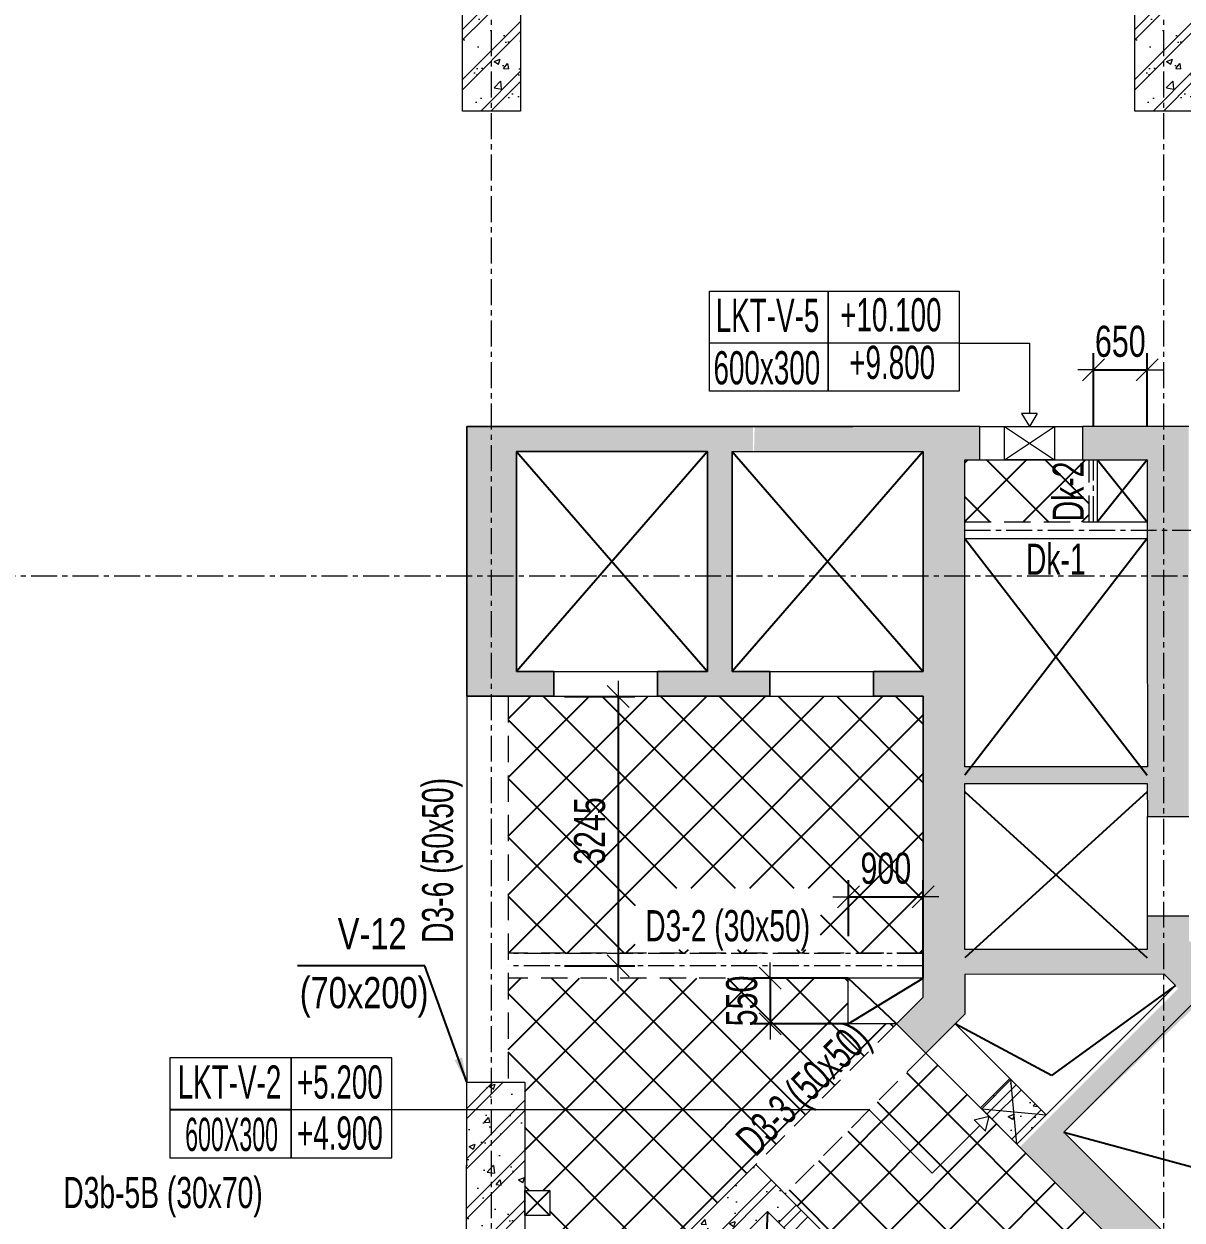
# Model space of a CAD drawing. Header units: millimetres. Extents: x 217991 to 313900, y 2625501 to 2818210.
# Drawn here: x 251265 to 265218, y 2765599 to 2780010 of the extents above; entities that cross this region are included whole.
import ezdxf
from ezdxf.enums import TextEntityAlignment as Align

# ---------------------------------------------------------------- set-up
doc = ezdxf.new("R2010")
doc.units = ezdxf.units.MM
doc.header["$LTSCALE"] = 50
doc.header["$MEASUREMENT"] = 0
doc.linetypes.add('CENTER', pattern=[2, 1.25, -0.25, 0.25, -0.25])
doc.linetypes.add('HIDDEN', pattern=[9.525, 6.35, -3.175])
doc.layers.get('Defpoints').update_dxf_attribs({"lineweight": 9})
for name, color, linetype, lineweight in [('CDC- COT', 4, 'Continuous', 0), ('CDC- DAM', 3, 'Continuous', 5), ('CDC- TRUC', 5, 'CENTER', 15), ('CDC-LKT', 6, 'CENTER', 15), ('Dim', 8, 'Continuous', 15), ('Dim-off', 8, 'Continuous', 15), ('LKT-M&E', 6, 'Continuous', 18)]:
    doc.layers.add(name, color=color, linetype=linetype, lineweight=lineweight)
for name, color, linetype in [('CDC-SAN', 3, 'Continuous'), ('CHI', 1, 'Continuous'), ('KCS_BORDER', 3, 'Continuous'), ('KCS_CHI', 1, 'Continuous'), ('KCS_TEXT_TEN DAM', 2, 'Continuous'), ('KCS_TEXT_TEN_COT', 3, 'Continuous')]:
    doc.layers.add(name, color=color, linetype=linetype)
doc.styles.add('ARIAL_3', font='arial_1.ttf', dxfattribs={"width": 0.85})
doc.styles.add('KCS_SMTEXT', font='arial_1.ttf', dxfattribs={"width": 0.7})
doc.styles.add('VN simplex', font='arial_1.ttf', dxfattribs={"width": 0.7})
doc.dimstyles.new('DIM A1 1-150 (Time City)', dxfattribs={"dimtxt": 375, "dimasz": 1.25, "dimexe": 200, "dimexo": 0, "dimgap": 150, "dimtad": 1, "dimdec": 1, "dimzin": 13, "dimdsep": 46, "dimtxsty": 'VN simplex', "dimblk1": 'D', "dimblk2": 'D', "dimsah": 1, "dimcen": 0, "dimdle": 50, "dimclrd": 1, "dimclre": 1, "dimclrt": 2, "dimadec": 0, "dimazin": 0, "dimtfac": 1, "dimtdec": 1, "dimtix": 1, "dimtmove": 2, "dimatfit": 3, "dimldrblk": 'D', "dimfxl": 1, "dimtolj": 1, "dimtzin": 13, "dimarcsym": 0})
doc.dimstyles.new('KCS_DIM100', dxfattribs={"dimscale": 100, "dimtxt": 2.5, "dimasz": 3, "dimexe": 1.2, "dimexo": 0, "dimgap": 1, "dimtad": 1, "dimdec": 0, "dimzin": 0, "dimdsep": 46, "dimtxsty": 'KCS_SMTEXT', "dimblk": 'ARCHTICK', "dimcen": 0, "dimdle": 1, "dimclrd": 1, "dimclre": 1, "dimclrt": 2, "dimadec": 0, "dimazin": 0, "dimtfac": 1, "dimtdec": 0, "dimtix": 1, "dimtmove": 2, "dimatfit": 3, "dimfxl": 1, "dimtolj": 1, "dimtzin": 0, "dimarcsym": 0})
pattern_1 = [(45, (282184.67, -1787190.15), (-353.55339, 353.55339), []), (135, (282184.67, -1787190.15), (-353.55339, -353.55339), [])]
pattern_2 = [(95, (96934.8, -425238.23), (551.552, 462.8071), [75, -825]), (40, (96934.8, -425238.2), (-629.9922, 433.7681), [60, -660]), (145.4514, (96980.8, -425199.7), (-78.4395, 896.5753), [63.7402, -701.1421]), (91.1842, (96793.4, -425096.8), (871.693, 637.6138), [112.5, -1237.5]), (141.6356, (96866, -425043.7), (-27.899, 1349.7117), [95.6103, -1051.713]), (36.1842, (96793.4, -425096.8), (-27.9, 1349.7117), [90, -990]), (66, (96899.47, -425061.46), (706.7716, 137.3825), [75, -825]), (11, (96899.5, -425061.46), (-340.7086, 684.8084), [60, -660]), (116.4514, (96958.4, -425050), (366.0636, 822.1906), [63.7402, -701.1421]), (82.5, (96934.82, -425238.23), (-226.79319, 243.98982), [0, -652, 0, -670, 0, -662.5]), (52.5, (96934.82, -425238.23), (-92.87294, 464.90945), [0, -382, 0, -637, 0, -252.5]), (12.5, (96777.14, -425395.92), (393.41817, 361.52076), [0, -250, 0, -780, 0, -1035]), (2.5, (96706.43, -425466.63), (341.59, 483.1598), [0, -325, 0, -518, 0, -735]), (90, (96934.82, -425238.23), (-425, -2e-10), []), (90, (96848.2, -425151.6), (-425, -2e-10), [])]

# ---------------------------------------------------------------- blocks, each defined once
blk = doc.blocks.new('_ArchTick')
at = {"const_width": 0.15}
blk.add_lwpolyline([(-0.5, -0.5), (0.5, 0.5)], dxfattribs=at)
blk = doc.blocks.new('D')
at = {"layer": 'Dim'}
blk.add_line((150, 0), (-150, 0), dxfattribs=at)
at = {"layer": 'Dim', "color": 3}
blk.add_line((106, 106), (-106, -106), dxfattribs=at)
blk = doc.blocks.new('*D209')
at = {"layer": 'Defpoints', "color": 0, "ltscale": 0.5, "transparency": 16777216}
for p in [(343633, -252216), (342983, -252899), (343633, -252899)]:
    blk.add_point(p, dxfattribs=at)
at = {"layer": 'Dim-off', "color": 1, "lineweight": -2, "ltscale": 0.5, "transparency": 16777216}
for p, q in [((342983, -252899), (342983, -252016)), ((343633, -252899), (343633, -252016)), ((342982, -252216), (342981, -252216)), ((342983, -252216), (343633, -252216)), ((343635, -252216), (343636, -252216))]:
    blk.add_line(p, q, dxfattribs=at)
at = {"layer": 'Dim-off', "color": 1, "lineweight": -2, "ltscale": 0.5, "transparency": 16777216, "xscale": 1.25, "yscale": 1.25, "zscale": 1.25}
blk.add_blockref('D', (342983, -252216), dxfattribs=at)
at = {"layer": 'Dim-off', "color": 1, "lineweight": -2, "ltscale": 0.5, "transparency": 16777216, "xscale": 1.25, "yscale": 1.25, "zscale": 1.25, "rotation": 180}
blk.add_blockref('D', (343633, -252216), dxfattribs=at)
at = {"layer": 'Dim-off', "color": 2, "ltscale": 0.5, "transparency": 16777216, "insert": (343308, -251875), "char_height": 375, "attachment_point": 5, "style": 'VN simplex'}
blk.add_mtext('\\A1;650', dxfattribs=at)
blk = doc.blocks.new('*D210')
at = {"layer": 'Defpoints', "color": 0, "ltscale": 0.5, "transparency": 16777216}
for p in [(340933, -258565), (340033, -259040), (340933, -259545)]:
    blk.add_point(p, dxfattribs=at)
at = {"layer": 'Dim-off', "color": 1, "lineweight": -2, "ltscale": 0.5, "transparency": 16777216}
for p, q in [((340033, -259040), (340033, -258365)), ((340933, -259545), (340933, -258365)), ((340035, -258565), (340932, -258565))]:
    blk.add_line(p, q, dxfattribs=at)
at = {"layer": 'Dim-off', "color": 1, "lineweight": -2, "ltscale": 0.5, "transparency": 16777216, "xscale": 1.25, "yscale": 1.25, "zscale": 1.25, "rotation": 180}
blk.add_blockref('D', (340033, -258565), dxfattribs=at)
at = {"layer": 'Dim-off', "color": 1, "lineweight": -2, "ltscale": 0.5, "transparency": 16777216, "xscale": 1.25, "yscale": 1.25, "zscale": 1.25}
blk.add_blockref('D', (340933, -258565), dxfattribs=at)
at = {"layer": 'Dim-off', "color": 2, "ltscale": 0.5, "transparency": 16777216, "insert": (340483, -258223), "char_height": 375, "attachment_point": 5, "style": 'VN simplex'}
blk.add_mtext('\\A1;900', dxfattribs=at)
blk = doc.blocks.new('*D211')
at = {"layer": 'Defpoints', "color": 0, "ltscale": 0.5, "transparency": 16777216}
for p in [(340030, -259545), (339089, -260095), (340030, -260095)]:
    blk.add_point(p, dxfattribs=at)
at = {"layer": 'Dim-off', "color": 1, "lineweight": -2, "ltscale": 0.5, "transparency": 16777216}
for p, q in [((340030, -259545), (338889, -259545)), ((339089, -259544), (339089, -259543)), ((339089, -259545), (339089, -260095)), ((340030, -260095), (338889, -260095)), ((339089, -260096), (339089, -260098))]:
    blk.add_line(p, q, dxfattribs=at)
at = {"layer": 'Dim-off', "color": 1, "lineweight": -2, "ltscale": 0.5, "transparency": 16777216, "xscale": 1.25, "yscale": 1.25, "zscale": 1.25}
for p, rotation in [((339089, -259545), 270), ((339089, -260095), 90)]:
    blk.add_blockref('D', p, dxfattribs=dict(at, rotation=rotation))
at = {"layer": 'Dim-off', "color": 2, "ltscale": 0.5, "transparency": 16777216, "insert": (338748, -259820), "char_height": 375, "attachment_point": 5, "rotation": 90, "style": 'VN simplex'}
blk.add_mtext('\\A1;550', dxfattribs=at)
blk = doc.blocks.new('*D78')
at = {"layer": 'Defpoints', "color": 0, "ltscale": 0.5, "transparency": 16777216}
for p in [(257777, 2771909), (257777, 2768664), (258424, 2768664)]:
    blk.add_point(p, dxfattribs=at)
at = {"layer": 'Dim-off', "color": 1, "lineweight": -2, "ltscale": 0.5, "transparency": 16777216}
for p, q in [((257777, 2771909), (258624, 2771909)), ((258424, 2771908), (258424, 2768665)), ((257777, 2768664), (258624, 2768664))]:
    blk.add_line(p, q, dxfattribs=at)
at = {"layer": 'Dim-off', "color": 1, "lineweight": -2, "ltscale": 0.5, "transparency": 16777216, "xscale": 1.25, "yscale": 1.25, "zscale": 1.25}
for p, rotation in [((258424, 2771909), 90), ((258424, 2768664), 270)]:
    blk.add_blockref('D', p, dxfattribs=dict(at, rotation=rotation))
at = {"layer": 'Dim-off', "color": 2, "ltscale": 0.5, "transparency": 16777216, "insert": (258082, 2770286), "char_height": 375, "attachment_point": 5, "rotation": 90, "style": 'VN simplex'}
blk.add_mtext('\\A1;3245', dxfattribs=at)
blk = doc.blocks.new('cot vach loi tang 2 new (8.2018)')
at = {"layer": 'CDC- COT'}
h = blk.add_hatch(dxfattribs=at)
h.set_pattern_fill('BT-01', color=8, scale=100, angle=45, pattern_type=2)
h.set_pattern_definition([(95, (78331.6, -522177.56), (551.552, 462.8071), [75, -825]), (40, (78331.6, -522177.56), (-629.9922, 433.7681), [60, -660]), (145.4514, (78377.6, -522139), (-78.4395, 896.5753), [63.7402, -701.1421]), (91.1842, (78190.2, -522036.1), (871.693, 637.6138), [112.5, -1237.5]), (141.6356, (78262.8, -521983), (-27.899, 1349.7117), [95.6103, -1051.713]), (36.1842, (78190.2, -522036.1), (-27.9, 1349.7117), [90, -990]), (66, (78296.26, -522000.8), (706.7716, 137.3825), [75, -825]), (11, (78296.3, -522000.8), (-340.7086, 684.8084), [60, -660]), (116.4514, (78355.16, -521989.3), (366.0636, 822.1906), [63.7402, -701.1421]), (82.5, (78331.62, -522177.56), (-226.79319, 243.98982), [0, -652, 0, -670, 0, -662.5]), (52.5, (78331.62, -522177.56), (-92.87294, 464.90945), [0, -382, 0, -637, 0, -252.5]), (12.5, (78173.93, -522335.24), (393.41817, 361.52076), [0, -250, 0, -780, 0, -1035]), (2.5, (78103.22, -522405.95), (341.59, 483.1598), [0, -325, 0, -518, 0, -735]), (90, (78331.6, -522177.56), (-425, -2e-10), []), (90, (78245, -522090.94), (-425, -2e-10), [])])
h.paths.add_polyline_path([(-20738, -130182), (-20243, -129687), (-18476, -131455), (-18971, -131950)])
h = blk.add_hatch(dxfattribs=at)
h.set_pattern_fill('BT-01', color=8, scale=100, angle=45, pattern_type=2)
h.set_pattern_definition(pattern_2)
h.paths.add_polyline_path([(-8326, -138855), (-8326, -138555), (-9226, -138555), (-9226, -138855)], flags=17)
h.paths.add_polyline_path([(-2955, -136016), (-3308, -135662), (-4015, -136370), (-3662, -136723)])
h.paths.add_polyline_path([(-18935, -141885), (-19147, -141673), (-19466, -141991), (-21339, -140117), (-19713, -138491), (-17839, -140365), (-18264, -140789), (-18051, -141001), (-17097, -140046), (-17309, -139834), (-17627, -140153), (-19501, -138279), (-19324, -138102), (-19536, -137890), (-21976, -140329), (-19678, -142627)])
h.paths.add_polyline_path([(-4476, -141355), (439, -136440), (-1823, -134178), (-2460, -134814), (-2106, -135167), (-1823, -134885), (-268, -136440), (-3238, -139410), (-4793, -137854), (-4510, -137572), (-4864, -137218), (-5359, -137713), (-3450, -139622), (-5083, -141255), (-5446, -141255), (-5446, -141755), (-4426, -141755)])
h.paths.add_polyline_path([(-16729, -135083), (-16446, -135365), (-15895, -134814), (-13278, -137430), (-14834, -138986), (-17450, -136370), (-17323, -136242), (-17606, -135959), (-19523, -137876), (-19316, -138094), (-17875, -136652), (-16001, -138526), (-16425, -138950), (-16213, -139163), (-15789, -138738), (-13226, -141301), (-13226, -141755), (-12726, -141755), (-12726, -141094), (-13066, -140754), (-11368, -139055), (-11126, -139055), (-11126, -141755), (-6376, -141755), (-6376, -139055), (-5994, -139055), (-5663, -138724), (-6016, -138371), (-6201, -138555), (-7126, -138555), (-7126, -138855), (-6676, -138855), (-6676, -141255), (-10876, -141255), (-10826, -138855), (-10426, -138855), (-10426, -138555), (-11446, -138555), (-11652, -138349), (-12006, -138703), (-11723, -138986), (-13278, -140541), (-14693, -139127), (-13137, -137572), (-12854, -137854), (-12501, -137501), (-15824, -134178)])
h = blk.add_hatch(dxfattribs=at)
h.set_pattern_fill('BT-01', color=8, scale=100, angle=45, pattern_type=2)
h.set_pattern_definition([(95, (72604.05, -527905.1), (551.552, 462.8071), [75, -825]), (40, (72604.05, -527905.1), (-629.9922, 433.7681), [60, -660]), (145.4514, (72650, -527866.55), (-78.4395, 896.5753), [63.7402, -701.1421]), (91.1842, (72462.6, -527763.7), (871.693, 637.6138), [112.5, -1237.5]), (141.6356, (72535.3, -527710.6), (-27.899, 1349.7117), [95.6103, -1051.713]), (36.1842, (72462.6, -527763.7), (-27.9, 1349.7117), [90, -990]), (66, (72568.7, -527728.34), (706.7716, 137.3825), [75, -825]), (11, (72568.7, -527728.34), (-340.7086, 684.8084), [60, -660]), (116.4514, (72627.6, -527716.9), (366.0636, 822.1906), [63.7402, -701.1421]), (82.5, (72604.05, -527905.12), (-226.79319, 243.98982), [0, -652, 0, -670, 0, -662.5]), (52.5, (72604.05, -527905.12), (-92.87294, 464.90945), [0, -382, 0, -637, 0, -252.5]), (12.5, (72446.37, -528062.8), (393.41817, 361.52076), [0, -250, 0, -780, 0, -1035]), (2.5, (72375.66, -528133.5), (341.59, 483.1598), [0, -325, 0, -518, 0, -735]), (90, (72604.05, -527905.12), (-425, -2e-10), []), (90, (72517.43, -527818.5), (-425, -2e-10), [])])
h.paths.add_polyline_path([(-26466, -135910), (-25971, -135415), (-24203, -137183), (-24698, -137678)])
h = blk.add_hatch(dxfattribs=at)
h.set_pattern_fill('BT-01', color=8, scale=100, angle=45, pattern_type=2)
h.set_pattern_definition(pattern_2)
h.paths.add_polyline_path([(-11796, -141255), (-11796, -141755), (-11176, -141755), (-11176, -141255)])
h = blk.add_hatch(dxfattribs=at)
h.set_pattern_fill('BT-01', color=8, scale=100, angle=45, pattern_type=2)
h.set_pattern_definition([(95, (96934.8, -425238.23), (551.552, 462.8071), [75, -825]), (40, (96934.8, -425238.2), (-629.9922, 433.7681), [60, -660]), (145.4514, (96980.8, -425199.7), (-78.4395, 896.5753), [63.7402, -701.1421]), (91.1842, (96793.4, -425096.8), (871.693, 637.6138), [112.5, -1237.5]), (141.6356, (96866, -425043.7), (-27.899, 1349.7117), [95.6103, -1051.713]), (36.1842, (96793.4, -425096.8), (-27.9, 1349.7117), [90, -990]), (66, (96899.47, -425061.46), (706.7716, 137.3825), [75, -825]), (11, (96899.5, -425061.46), (-340.7086, 684.8084), [60, -660]), (116.4514, (96958.4, -425050), (366.0636, 822.1906), [63.7402, -701.1421]), (82.5, (96934.82, -425238.23), (-226.79319, 243.98982), [0, -652, 0, -670, 0, -662.5]), (52.5, (96934.82, -425238.23), (-92.87294, 464.90945), [0, -382, 0, -637, 0, -252.5]), (12.5, (96777.14, -425395.92), (393.41817, 361.52076), [0, -250, 0, -780, 0, -1035]), (2.5, (96706.43, -425466.63), (341.59, 483.1598), [0, -325, 0, -518, 0, -735]), (90, (96934.82, -425238.23), (-425, -2e-10), []), (90, (96848.2, -425151.6), (-425, -2e-10), [])])
h.paths.add_polyline_path([(-12336, -144455), (-12336, -144155), (-13226, -144155), (-13226, -147355), (-12726, -147355), (-12726, -144455)])
h.paths.add_polyline_path([(-4926, -147347), (-4426, -147355), (-4426, -144155), (-5736, -144155), (-5736, -144455), (-4926, -144455)])
h = blk.add_hatch(dxfattribs=at)
h.set_pattern_fill('BT-01', color=8, scale=100, angle=45, pattern_type=2)
h.set_pattern_definition([(95, (82680.3, -537910.7), (551.552, 462.8071), [75, -825]), (40, (82680.3, -537910.7), (-629.9922, 433.7681), [60, -660]), (145.4514, (82726.3, -537872.1), (-78.4395, 896.5753), [63.7402, -701.1421]), (91.1842, (82538.9, -537769.3), (871.693, 637.6138), [112.5, -1237.5]), (141.6356, (82611.5, -537716.1), (-27.899, 1349.7117), [95.6103, -1051.713]), (36.1842, (82538.9, -537769.3), (-27.9, 1349.7117), [90, -990]), (66, (82645, -537733.9), (706.7716, 137.3825), [75, -825]), (11, (82645, -537733.9), (-340.7086, 684.8084), [60, -660]), (116.4514, (82703.9, -537722.46), (366.0636, 822.1906), [63.7402, -701.1421]), (82.5, (82680.33, -537910.68), (-226.79319, 243.98982), [0, -652, 0, -670, 0, -662.5]), (52.5, (82680.33, -537910.7), (-92.87294, 464.90945), [0, -382, 0, -637, 0, -252.5]), (12.5, (82522.64, -538068.37), (393.41817, 361.52076), [0, -250, 0, -780, 0, -1035]), (2.5, (82451.93, -538139.1), (341.59, 483.1598), [0, -325, 0, -518, 0, -735]), (90, (82680.33, -537910.7), (-425, -2e-10), []), (90, (82593.7, -537824.06), (-425, -2e-10), [])])
h.paths.add_polyline_path([(-16390, -145915), (-15895, -145421), (-14481, -146835), (-14976, -147330)])
for p, q in [((-19501, -138279), (-17875, -136652)), ((-16001, -138526), (-17875, -136652)), ((-17875, -136652), (-16001, -138526)), ((-19501, -138279), (-17627, -140153)), ((-17627, -140153), (-19501, -138279)), ((-19713, -138491), (-21339, -140117)), ((-21339, -140117), (-19713, -138491)), ((-17839, -140365), (-19713, -138491)), ((-19713, -138491), (-17839, -140365)), ((-16425, -138950), (-16001, -138526)), ((-16001, -138526), (-16425, -138950)), ((-15789, -138738), (-16213, -139163)), ((-16213, -139163), (-15789, -138738)), ((-13226, -141301), (-15789, -138738)), ((-15789, -138738), (-13436, -141091)), ((-16213, -139163), (-16425, -138950)), ((-16425, -138950), (-16213, -139163)), ((-17627, -140153), (-17309, -139834)), ((-17309, -139834), (-17627, -140153)), ((-17309, -139834), (-17097, -140046)), ((-17097, -140046), (-17309, -139834)), ((-17097, -140046), (-18051, -141001)), ((-18051, -141001), (-17097, -140046)), ((-18264, -140789), (-17839, -140365)), ((-17839, -140365), (-18264, -140789)), ((-18051, -141001), (-18264, -140789)), ((-18264, -140789), (-18051, -141001)), ((-13226, -141755), (-13226, -141301)), ((-11176, -141255), (-11796, -141255)), ((-11796, -141255), (-11796, -141755)), ((-12726, -141755), (-13226, -141755)), ((-11796, -141755), (-11176, -141755))]:
    blk.add_line(p, q, dxfattribs=at)
for points in [[(-20738, -130182), (-20243, -129687), (-18476, -131455), (-18971, -131950)], [(-26466, -135910), (-25971, -135415), (-24203, -137183), (-24698, -137678)], [(-18688, -137041), (-21976, -140329), (-19678, -142627), (-19324, -142274), (-19678, -142627), (-21976, -140329)], [(-19678, -142627), (-18935, -141885), (-19147, -141673), (-19466, -141991), (-19466, -141991), (-19466, -141991), (-21339, -140117), (-19466, -141991), (-19466, -141991), (-19466, -141991), (-19147, -141673), (-18935, -141885)], [(-16390, -145915), (-15895, -145421), (-14481, -146835), (-14976, -147330)]]:
    blk.add_lwpolyline(points, close=True, dxfattribs=at)
for points in [[(-10876, -141255), (-10876, -138855)], [(-11652, -138349), (-12006, -138703), (-11723, -138986), (-13278, -140541), (-14693, -139127), (-13137, -137572), (-12854, -137854), (-12501, -137501)], [(-15824, -134178), (-16729, -135083), (-16446, -135365), (-15895, -134814), (-14905, -135804), (-14905, -135804), (-14693, -136016), (-14693, -136016), (-13278, -137430), (-14834, -138986), (-16248, -137572), (-16248, -137572), (-16460, -137359), (-16460, -137359), (-17450, -136370), (-17323, -136242), (-17606, -135959), (-18688, -137041)], [(-10876, -141255), (-6676, -141255), (-6676, -138855), (-7126, -138855), (-7126, -138555), (-6201, -138555), (-6016, -138371), (-5663, -138724), (-5994, -139055), (-6376, -139055), (-6376, -141755), (-11176, -141755)], [(-11176, -141255), (-11176, -139055), (-11368, -139055), (-13066, -140754), (-12726, -141094), (-12726, -141255), (-12726, -141255), (-12726, -141755)], [(-13226, -147355), (-13226, -144155), (-12336, -144155), (-12336, -144455), (-12726, -144455), (-12726, -146105)]]:
    blk.add_lwpolyline(points, dxfattribs=at)
blk = doc.blocks.new('SAN LOI 1')
at = {"layer": 'CDC-SAN'}
h = blk.add_hatch(dxfattribs=at)
h.set_pattern_fill('ANSI37', color=8, scale=4000)
h.set_pattern_definition([(45, (104004, -118257), (-353.5534, 353.5534), []), (135, (104004, -118257), (-353.5534, -353.5534), [])])
h.paths.add_polyline_path([(341433.37, -254049.44), (342933.37, -254049.44), (342933.37, -253299.44), (342853.37, -253299.44), (341613.37, -253299.44), (341433.37, -253299.44)])
at = {"layer": 'KCS_BORDER'}
h = blk.add_hatch(dxfattribs=at)
h.set_pattern_fill('ANSI37', color=8, scale=4000)
h.set_pattern_definition([(45, (104004, -18966), (-353.5534, 353.5534), []), (135, (104004, -18966), (-353.5534, -353.5534), [])])
h.paths.add_polyline_path([(337460.97, -259198.66), (339694.03, -259198.66), (339694.03, -258461.19), (337460.97, -258461.19)], flags=16)
h.paths.add_polyline_path([(335933.37, -259245.14), (340933.37, -259245.14), (340933.37, -256149.44), (335933.37, -256149.44)])
h = blk.add_hatch(dxfattribs=at)
h.set_pattern_fill('ANSI37', color=8, scale=4000)
h.set_pattern_definition(pattern_1)
h.paths.add_polyline_path([(336391.84, -262508.38), (337068.01, -263146.2), (337462.15, -262728.37), (336785.98, -262090.54)], flags=9)
h.paths.add_polyline_path([(338988.96, -261962.34), (340570.26, -260385.6), (340049.54, -259863.38), (338468.25, -261440.12)], flags=25)
h.paths.add_polyline_path([(340030.39, -259545.14), (335933.37, -259545.14), (335933.37, -260799.44), (336133.37, -260799.44), (336133.37, -262104.46), (336433.37, -262104.46), (336433.37, -262404.46), (336133.37, -262404.46), (336528.34, -262799.44), (337907.81, -262799.44), (340612.11, -260095.14), (340030.39, -260095.14)])
h = blk.add_hatch(dxfattribs=at)
h.set_pattern_fill('ANSI37', color=8, scale=4000)
h.set_pattern_definition([(45, (104004, -115997), (-353.5534, 353.5534), []), (135, (104004, -115997), (-353.5534, -353.5534), [])])
h.paths.add_polyline_path([(342097.12, -261579.99), (341623.35, -261106.22), (340965.74, -260448.61), (339268.69, -262145.67), (339692.95, -262569.93), (339851.74, -262728.73), (343275.32, -262758.18)])
h.paths.add_polyline_path([(343921.57, -263404.43), (343275.32, -262758.18), (339851.74, -262728.73), (340612.19, -263489.17), (341607.01, -264483.99), (342225.51, -265102.49), (343833.37, -263863.37)])
h.paths.add_polyline_path([(343921.57, -263404.43), (343833.37, -263863.37), (344141.85, -263624.72)])
h.paths.add_polyline_path([(345455.87, -264938.74), (344141.85, -263624.72), (343833.37, -263863.37), (343904.08, -266781.06), (344395.21, -267272.19), (344784.12, -267661.1), (346481.18, -265964.04), (346005.82, -265488.68)])
h.paths.add_polyline_path([(343833.37, -263863.37), (342225.51, -265102.49), (342441.01, -265317.99), (343440.62, -266317.6), (343904.08, -266781.06)])
h = blk.add_hatch(dxfattribs=at)
h.set_pattern_fill('ANSI37', color=8, scale=4000)
h.set_pattern_definition(pattern_1)
h.paths.add_polyline_path([(337907.81, -262799.44), (336528.34, -262799.44), (337218.08, -263489.17)])
h.paths.add_polyline_path([(336391.84, -262508.38), (337068.01, -263146.2), (337462.15, -262728.37), (336785.98, -262090.54)], flags=9)
at = {"layer": 'CDC- DAM'}
for p, q in [((341613.37, -252899.44), (342853.37, -252899.44)), ((341613.37, -253299.44), (342853.37, -253299.44)), ((343033.37, -254049.44), (343033.37, -253299.44)), ((343033.37, -254049.44), (343633.37, -254049.44)), ((341433.37, -254249.44), (343633.37, -254249.44)), ((336483.37, -255849.44), (337733.37, -255849.44)), ((339083.37, -255849.44), (340333.37, -255849.44)), ((336483.37, -256149.44), (337733.37, -256149.44)), ((339083.37, -256149.44), (340333.37, -256149.44)), ((343633.37, -257599.44), (343633.37, -258799.44)), ((340030.39, -260095.14), (340030.39, -259545.14)), ((340612.23, -259545.14), (340030.39, -259545.14)), ((340612.23, -260095.14), (340030.39, -260095.14)), ((341319.3, -260095.06), (341976.91, -260752.67)), ((340965.74, -260448.61), (341623.35, -261106.22)), ((339544.46, -262421.44), (340392.99, -263269.97))]:
    blk.add_line(p, q, dxfattribs=at)
at = {"layer": 'CDC- DAM', "linetype": 'HIDDEN'}
for p, q in [((342933.37, -254049.44), (342933.37, -253299.44)), ((341433.37, -254049.44), (343033.37, -254049.44)), ((335433.37, -256149.44), (335433.37, -260807.21)), ((335933.37, -256149.44), (335933.37, -260807.21)), ((340933.37, -259245.14), (335933.37, -259245.14)), ((340933.37, -259545.14), (335933.37, -259545.14)), ((340612.19, -260095.06), (338915.13, -261792.11)), ((340965.74, -260448.61), (339268.69, -262145.67))]:
    blk.add_line(p, q, dxfattribs=at)
at = {"layer": 'CDC- TRUC', "ltscale": 5}
for p, q in [((342983.37, -254049.44), (342983.37, -253299.44)), ((341433.37, -254149.44), (344183.5, -254149.44)), ((340933.37, -259395.14), (335931.6, -259395.14))]:
    blk.add_line(p, q, dxfattribs=at)
at = {"layer": 'CDC-LKT', "linetype": 'Continuous'}
blk.add_lwpolyline([(336133.37, -262404.46), (336133.37, -262104.46), (336433.37, -262104.46), (336433.37, -262404.46)], close=True, dxfattribs=at)
at = {"layer": 'CHI', "color": 1}
for p, q in [((336033.37, -253199.44), (338333.37, -255849.44)), ((338333.37, -253199.44), (336033.37, -255849.44)), ((338633.37, -253199.44), (340933.37, -255849.44)), ((340933.37, -253199.44), (338633.37, -255849.44)), ((343033.37, -253299.44), (343633.37, -254049.44)), ((343633.37, -253299.44), (343033.37, -254049.44)), ((343633.37, -254249.44), (341433.37, -257099.44)), ((341433.37, -254249.44), (343633.37, -257099.44)), ((341433.37, -257299.44), (343633.37, -259299.44)), ((343633.37, -257299.44), (341433.37, -259299.44)), ((340030.39, -260095.14), (340933.37, -259545.14)), ((340612.23, -260095.14), (340030.39, -259545.14)), ((343970.95, -259635.44), (342477.58, -260719.65)), ((342477.58, -260719.65), (341319.3, -260095.06)), ((347294.35, -262676), (342627.44, -261403.21)), ((336433.37, -262104.46), (336133.37, -262404.46)), ((336433.37, -262404.46), (336133.37, -262104.46)), ((339056.55, -262357.8), (338915.13, -265893.33))]:
    blk.add_line(p, q, dxfattribs=at)
at = {"layer": 'KCS_TEXT_TEN DAM', "ltscale": 0.5, "style": 'ARIAL_3', "width": 0.65}
blk.add_text('Dk-2', height=375, rotation=90, dxfattribs=at).set_placement((342867.5, -253681.31), align=Align.CENTER)
blk.add_text('Dk-1 ', height=375, dxfattribs=at).set_placement((342578, -254685.94), align=Align.CENTER)
at = {"layer": 'Dim-off', "color": 1, "ltscale": 0.5}
for base, p1, p2, picture, middle in [((343633.37, -252216.25), (342983.37, -252899.44), (343633.37, -252899.44), '*D209', (343308.37, -251874.78)), ((340933.37, -258564.53), (340033.39, -259039.73), (340933.37, -259545.14), '*D210', (340483.38, -258223.07))]:
    dim = blk.add_linear_dim(base=base, p1=p1, p2=p2, dimstyle='DIM A1 1-150 (Time City)', dxfattribs=at)
    dim.commit()
    dim.dimension.update_dxf_attribs({"geometry": picture, "text_midpoint": middle})
dim = blk.add_linear_dim(base=(339089.35, -260095.14), p1=(340030.39, -259545.14), p2=(340030.39, -260095.14), angle=90, dimstyle='DIM A1 1-150 (Time City)', dxfattribs=at)
dim.commit()
dim.dimension.update_dxf_attribs({"geometry": '*D211', "text_midpoint": (338747.89, -259820.14)})

msp = doc.modelspace()

# ---------------------------------------------------------------- linework, layer by layer
at = {"layer": 'CDC- DAM'}
for p, q in [((261549.56, 2775159.65), (260349.56, 2775159.65)), ((260349.56, 2774859.65), (261549.56, 2774859.65)), ((256599.56, 2771909.65), (256599.56, 2767251.88))]:
    msp.add_line(p, q, dxfattribs=at)
at = {"layer": 'CDC- DAM', "linetype": 'HIDDEN'}
msp.add_line((257099.56, 2771909.65), (257099.56, 2767259.65), dxfattribs=at)
at = {"layer": 'CDC- TRUC', "ltscale": 5}
for p, q in [((256899.56, 2737622.63), (256899.56, 2793983.4)), ((264999.56, 2737622.63), (264999.56, 2793983.4)), ((228851.14, 2773359.65), (294103.01, 2773359.65)), ((262099.56, 2768809.69), (257099.56, 2768809.69))]:
    msp.add_line(p, q, dxfattribs=at)
at = {"layer": 'KCS_CHI'}
msp.add_line((253024.31, 2766929.86), (254485.81, 2766929.86), dxfattribs=at)
at = {"layer": 'LKT-M&E', "color": 1}
for p, q in [((262534.72, 2776165.56), (259523.89, 2776165.56)), ((262534.72, 2776165.56), (263379.56, 2776165.56, 0)), ((263379.56, 2776165.56, 0), (263379.56, 2775318.39, 0)), ((263474.44, 2775318.39, 0), (263284.68, 2775318.39, 0)), ((263284.68, 2775318.39, 0), (263379.56, 2775159.65)), ((263474.44, 2775318.39, 0), (263379.56, 2775159.65)), ((254485.81, 2766929.86), (255698.45, 2766929.86)), ((255698.45, 2766929.86), (261444.57, 2766929.86)), ((261444.57, 2766929.86), (262208.88, 2766165.55, 0)), ((262715.09, 2766805.95, 0), (262894.43, 2766851.1)), ((262849.28, 2766671.76, 0), (262715.09, 2766805.95, 0)), ((262849.28, 2766671.76, 0), (262894.43, 2766851.1)), ((262208.88, 2766165.55, 0), (262782.19, 2766738.86, 0))]:
    msp.add_line(p, q, dxfattribs=at)
at = {"layer": 'LKT-M&E', "color": 6}
for p, q in [((263079.56, 2775159.65), (263679.56, 2774759.65)), ((263079.56, 2774759.65), (263679.56, 2775159.65)), ((263228.51, 2766515.02), (263156.91, 2767292.96)), ((262803.91, 2766939.96), (263582.06, 2766868.57))]:
    msp.add_line(p, q, dxfattribs=at)
at = {"layer": 'LKT-M&E', "color": 1}
for points in [[(259523.89, 2776789.79), (260956.04, 2776789.79), (260956.04, 2775584.47), (259523.89, 2775584.47)], [(260956.04, 2776789.79), (262534.72, 2776789.79), (262534.72, 2775584.47), (260956.04, 2775584.47)], [(254485.81, 2767554.09), (253024.31, 2767554.09), (253024.31, 2766348.77), (254485.81, 2766348.77)], [(255698.45, 2767554.09), (254485.81, 2767554.09), (254485.81, 2766348.77), (255698.45, 2766348.77)]]:
    msp.add_lwpolyline(points, close=True, dxfattribs=at)
at = {"layer": 'LKT-M&E', "color": 6}
for points in [[(263679.56, 2774759.65), (263079.56, 2774759.65), (263079.56, 2775159.65), (263679.56, 2775159.65)], [(262803.91, 2766939.96), (263156.91, 2767292.96), (263582.06, 2766868.57), (263228.51, 2766515.02)]]:
    msp.add_lwpolyline(points, close=True, dxfattribs=at)

# ---------------------------------------------------------------- block references
at = {"rotation": 314.9999999999783}
msp.add_blockref('cot vach loi tang 2 new (8.2018)', (371366.67, 2858848.2), dxfattribs=at)
msp.add_blockref('SAN LOI 1', (-78833.81, 3028059.09))

# ---------------------------------------------------------------- texts
at = {"layer": 'KCS_TEXT_TEN DAM', "ltscale": 0.5, "style": 'ARIAL_3', "width": 0.65}
for s, rotation, p in [('D3-6 (50x50)', 90, (256436.18, 2769932.21)), ('D3-3 (50x50)', 44.917301, (260781.17, 2767050.22))]:
    msp.add_text(s, height=375, rotation=rotation, dxfattribs=at).set_placement(p, align=Align.CENTER)
for s, p in [('D3-2 (30x50)', (259743.69, 2768958.33)), ('D3b-5B (30x70)', (252940.32, 2765743.56))]:
    msp.add_text(s, height=375, dxfattribs=at).set_placement(p, align=Align.CENTER)
at = {"layer": 'KCS_TEXT_TEN_COT', "style": 'KCS_SMTEXT', "width": 0.75}
for s, p in [('V-12', (255460.1, 2768862.68)), ('(70x200)', (255363.56, 2768152.15))]:
    msp.add_text(s, height=375, dxfattribs=at).set_placement(p, align=Align.CENTER)
at = {"layer": 'LKT-M&E', "color": 6, "style": 'KCS_SMTEXT'}
for s, width, p in [('LKT-V-5', 0.6, (259600.19, 2776298.2, 0)), ('+10.100', 0.6, (261099.38, 2776306.36, 0)), ('+9.800', 0.6, (261208.31, 2775732.81, 0)), ('600x300', 0.6, (259572.81, 2775667.56, 0)), ('LKT-V-2', 0.6, (253117.59, 2767062.5, 0)), ('+5.200', 0.6, (254554.38, 2767062.5, 0)), ('600X300', 0.5, (253207.74, 2766431.86, 0)), ('+4.900', 0.6, (254554.38, 2766447.66, 0))]:
    msp.add_text(s, height=400, dxfattribs=dict(at, width=width)).set_placement(p)

# ---------------------------------------------------------------- dimensions: what is measured, and where the dimension line sits
at = {"layer": 'Dim-off', "color": 1, "ltscale": 0.5}
dim = msp.add_linear_dim(base=(258423.82, 2768663.95), p1=(257776.88, 2771908.95), p2=(257776.88, 2768663.95), angle=90, dimstyle='DIM A1 1-150 (Time City)', dxfattribs=at)
dim.commit()
dim.dimension.update_dxf_attribs({"geometry": '*D78', "text_midpoint": (258082.22, 2770286.45)})

# ---------------------------------------------------------------- leaders
at = {"layer": 'KCS_TEXT_TEN_COT', "color": 1}
msp.add_leader([(256599.56, 2767260.39), (256094.62, 2768662.68), (254559.19, 2768662.68)], dimstyle='KCS_DIM100', dxfattribs=at)

doc.saveas('drawing.dxf')
